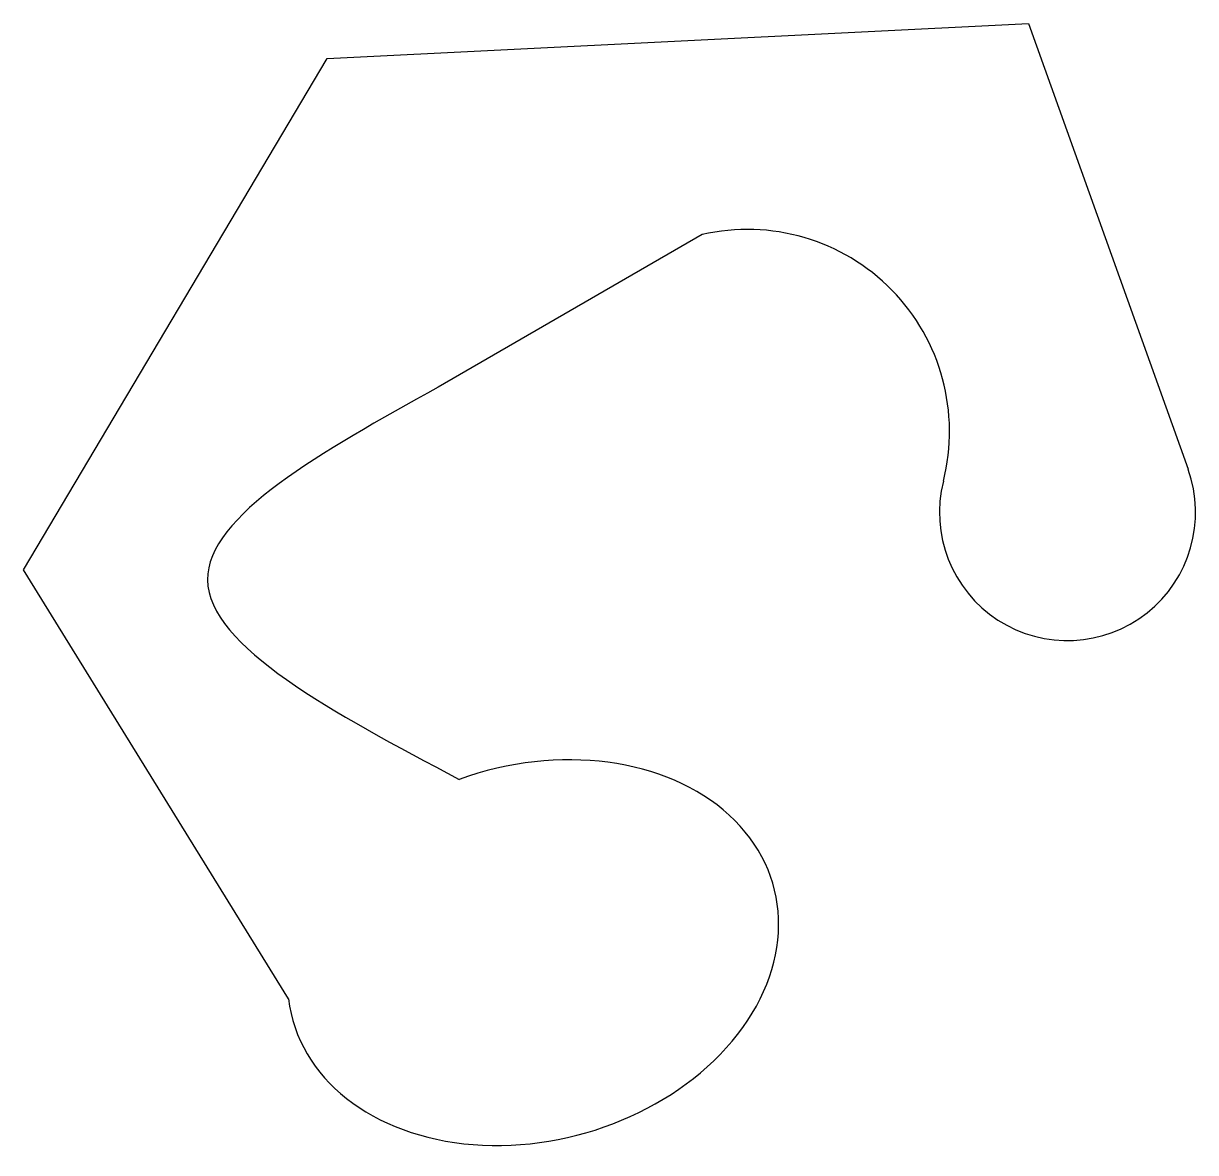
# Model space of a CAD drawing. Extents: x -58 to 50, y -60 to 44.
import ezdxf

# ---------------------------------------------------------------- set-up
doc = ezdxf.new("R2010")
doc.units = 0
doc.layers.add('MODELSKETCH_VISIBLE', color=7, linetype='CONTINUOUS')

msp = doc.modelspace()

# ---------------------------------------------------------------- linework, layer by layer
at = {"layer": 'MODELSKETCH_VISIBLE'}
for p, q in [((-30.28, 40.9), (34.49, 44.15)), ((34.49, 44.15), (49.23, 2.96)), ((-58.34, -6.33), (-30.28, 40.9)), ((4.35, 24.64), (-20.02, 10.55)), ((-33.85, -45.95), (-58.34, -6.33))]:
    msp.add_line(p, q, dxfattribs=at)
for centre, radius, start, end in [((8.54, 6.46), 18.66, 345.7902, 102.99), ((38.1, -1.03), 11.83, 165.7902, 19.7007)]:
    msp.add_arc(centre, radius, start, end, dxfattribs=at)
msp.add_ellipse((-11.27, -41.69), major_axis=(22.2, 6.21), ratio=0.752176, start_param=3.0271, end_param=7.952285, dxfattribs=at)
msp.add_open_spline([(-20.02, 10.55), (-30.72, 4.61), (-52.47, -7.45), (-29.68, -19.54), (-18.09, -25.69)], degree=3, knots=[0, 0, 0, 0, 0.491802, 1, 1, 1, 1], dxfattribs=at)

doc.saveas('drawing.dxf')
